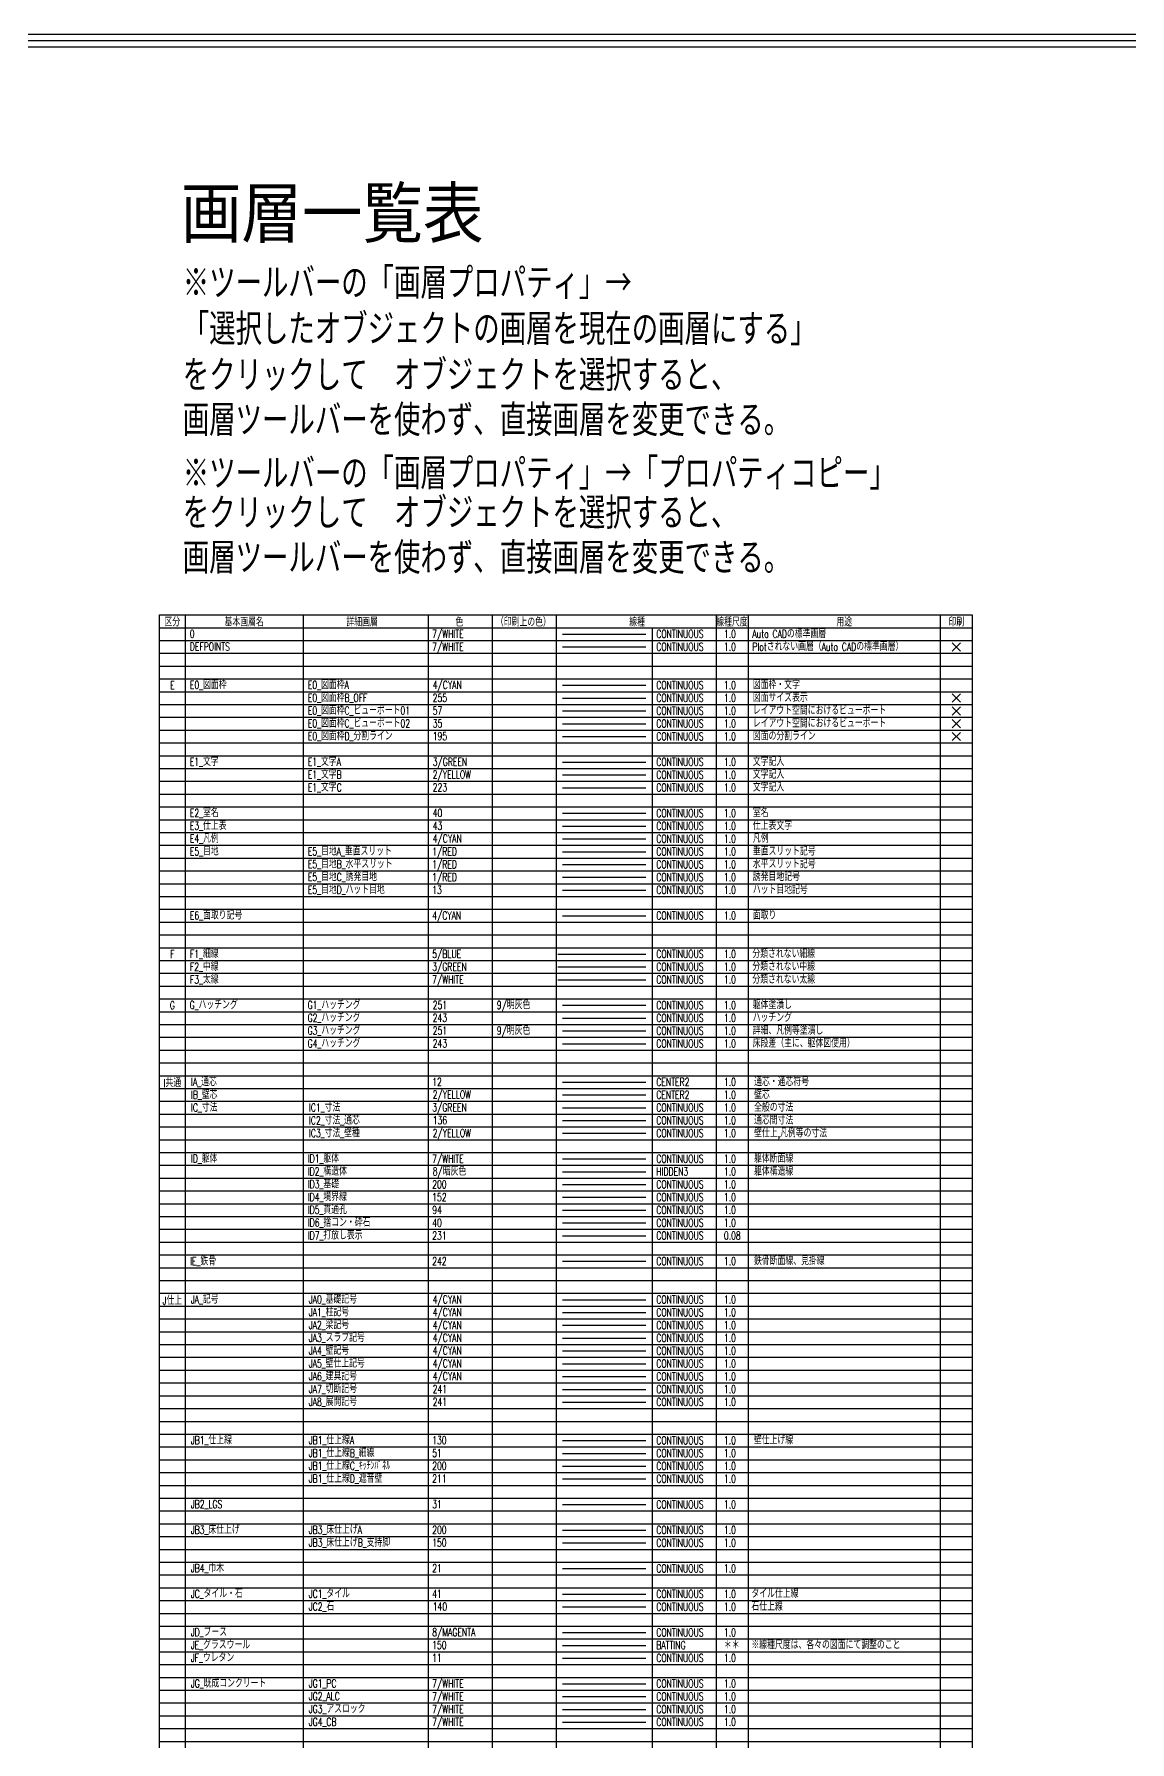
# Model space of a CAD drawing. Extents: x -229451 to 47804, y -161247 to 19812.
# Drawn here: x -212338 to -195226, y -100491 to -73809 of the extents above; entities that cross this region are included whole.
import ezdxf
from ezdxf.enums import TextEntityAlignment as Align
from ezdxf.lldxf.tags import DXFTag

# ---------------------------------------------------------------- set-up
doc = ezdxf.new("R2010")
doc.units = 0
doc.header["$LTSCALE"] = 450
doc.layers.get('0').update_dxf_attribs({"linetype": 'CONTINUOUS'})
doc.layers.get('DEFPOINTS').update_dxf_attribs({"linetype": 'CONTINUOUS'})
for name, color, linetype in [('E0_図面枠A', 4, 'CONTINUOUS'), ('E1_文字A', 3, 'CONTINUOUS'), ('E1_文字B', 2, 'CONTINUOUS'), ('E1_文字C', 223, 'CONTINUOUS'), ('E2_室名', 40, 'CONTINUOUS'), ('E3_仕上表', 43, 'CONTINUOUS'), ('E4_凡例', 4, 'CONTINUOUS'), ('E5_目地A_垂直スリット', 1, 'CONTINUOUS'), ('E5_目地B_水平スリット', 1, 'CONTINUOUS'), ('E5_目地C_誘発目地', 1, 'CONTINUOUS'), ('E5_目地D_ハット目地', 13, 'CONTINUOUS'), ('E6_面取り記号', 4, 'CONTINUOUS'), ('F1_細線', 5, 'CONTINUOUS'), ('F2_中線', 3, 'CONTINUOUS'), ('F3_太線', 7, 'CONTINUOUS'), ('G1_八ッチング', 251, 'CONTINUOUS'), ('G2_ハッチング', 243, 'CONTINUOUS'), ('G3_ハッチング', 251, 'CONTINUOUS'), ('G4_ハッチング', 243, 'CONTINUOUS'), ('IA_通芯', 12, 'CENTER2'), ('IB_壁芯', 2, 'CENTER2'), ('IC1_寸法', 3, 'CONTINUOUS'), ('IC2_寸法_通芯', 136, 'CONTINUOUS'), ('IC3_寸法_壁種', 2, 'CONTINUOUS'), ('ID1_躯体', 7, 'CONTINUOUS'), ('ID2_構造体', 8, 'HIDDEN3'), ('ID3_基礎', 200, 'CONTINUOUS'), ('ID4_境界線', 152, 'CONTINUOUS'), ('ID5_貫通孔', 94, 'CONTINUOUS'), ('ID6_捨コン・砕石', 40, 'CONTINUOUS'), ('ID7_打放し表示', 231, 'UTILDN'), ('IE_鉄骨', 242, 'CONTINUOUS'), ('JA0_基礎記号', 4, 'CONTINUOUS'), ('JA1_柱記号', 4, 'CONTINUOUS'), ('JA2_梁記号', 4, 'CONTINUOUS'), ('JA3_ｽﾗﾌﾞ記号', 4, 'CONTINUOUS'), ('JA4_壁記号', 4, 'CONTINUOUS'), ('JA5_壁仕上記号', 4, 'CONTINUOUS'), ('JA6_建具記号', 4, 'CONTINUOUS'), ('JA7_切断記号', 241, 'CONTINUOUS'), ('JA8_展開記号', 241, 'CONTINUOUS'), ('JB1_仕上線A', 130, 'CONTINUOUS'), ('JB1_仕上線B_細線', 51, 'CONTINUOUS'), ('JB1_仕上線C_キッチンパネル', 200, 'CONTINUOUS'), ('JB1_仕上線D_遮音壁', 211, 'CONTINUOUS'), ('JB2_LGS', 31, 'CONTINUOUS'), ('JB3_床仕上げA', 200, 'CONTINUOUS'), ('JB3_床仕上げB_支持脚', 150, 'CONTINUOUS'), ('JB4_巾木', 21, 'CONTINUOUS'), ('JC1_タイル', 41, 'CONTINUOUS'), ('JC2_石', 140, 'CONTINUOUS'), ('JD_ブース', 6, 'CONTINUOUS'), ('JE_ｸﾞﾗｽｳｰﾙ', 150, 'BATTING'), ('JF_ｳﾚﾀﾝ', 11, 'CONTINUOUS'), ('JG1_PC', 7, 'CONTINUOUS'), ('JG2_ALC', 7, 'CONTINUOUS'), ('JG3_アスロック', 7, 'CONTINUOUS'), ('JG4_CB', 7, 'CONTINUOUS'), ('ZZ_記載例', 30, 'CONTINUOUS')]:
    doc.layers.add(name, color=color, linetype=linetype)
for name, color, linetype, plot in [('E0_図面枠B_OFF', 255, 'CONTINUOUS', False), ('E0_図面枠C_ビューポート01', 57, 'CONTINUOUS', False), ('E0_図面枠C_ビューポート02', 35, 'CONTINUOUS', False), ('E0_図面枠Ｄ_分割ライン', 195, 'CONTINUOUS', False)]:
    doc.layers.add(name, color=color, linetype=linetype, plot=plot)
doc.styles.add('toda-A (0.7)', font='romans.shx', dxfattribs={"width": 0.7, "bigfont": 'extfont.shx'})
doc.styles.add('toda-G', font='msgothic.ttc')
tags = doc.linetypes.add('BATTING', pattern='A,0.0001,-0.1,[134,ltypeshp.shx,S=0.1,R=0,X=-0.1,Y=0],-0.2,[134,ltypeshp.shx,S=0.1,R=180,X=0.1,Y=0],-0.1', length=0.4001).pattern_tags.tags
tags[22:23] = [DXFTag(74, 4), DXFTag(75, 0), DXFTag(340, '0'), DXFTag(46, 0.0), DXFTag(50, 0.0), DXFTag(44, 0.0), DXFTag(45, 0.0)]
tags[4:5] = [DXFTag(74, 4), DXFTag(75, 0), DXFTag(340, '0'), DXFTag(46, 0.0), DXFTag(50, 0.0), DXFTag(44, 0.0), DXFTag(45, 0.0)]
tags = doc.linetypes.add('CENTER2', pattern=[2.3, 2, -0.1, 0.1, -0.1]).pattern_tags.tags
tags[10:11] = [DXFTag(74, 4), DXFTag(75, 0), DXFTag(340, '0'), DXFTag(46, 0.0), DXFTag(50, 0.0), DXFTag(44, 0.0), DXFTag(45, 0.0)]
tags[8:9] = [DXFTag(74, 4), DXFTag(75, 0), DXFTag(340, '0'), DXFTag(46, 0.0), DXFTag(50, 0.0), DXFTag(44, 0.0), DXFTag(45, 0.0)]
tags[6:7] = [DXFTag(74, 4), DXFTag(75, 0), DXFTag(340, '0'), DXFTag(46, 0.0), DXFTag(50, 0.0), DXFTag(44, 0.0), DXFTag(45, 0.0)]
tags[4:5] = [DXFTag(74, 4), DXFTag(75, 0), DXFTag(340, '0'), DXFTag(46, 0.0), DXFTag(50, 0.0), DXFTag(44, 0.0), DXFTag(45, 0.0)]
tags = doc.linetypes.add('HIDDEN3', pattern=[0.2, 0.1, -0.1]).pattern_tags.tags
tags[6:7] = [DXFTag(74, 4), DXFTag(75, 0), DXFTag(340, '0'), DXFTag(46, 0.0), DXFTag(50, 0.0), DXFTag(44, 0.0), DXFTag(45, 0.0)]
tags[4:5] = [DXFTag(74, 4), DXFTag(75, 0), DXFTag(340, '0'), DXFTag(46, 0.0), DXFTag(50, 0.0), DXFTag(44, 0.0), DXFTag(45, 0.0)]
tags = doc.linetypes.add('UTILDN', pattern='A,5e-13,[130,ltypeshp.shx,S=0.45,R=0,X=0,Y=-0.45],0,-3', length=3).pattern_tags.tags
tags[14:15] = [DXFTag(74, 4), DXFTag(75, 0), DXFTag(340, '0'), DXFTag(46, 0.0), DXFTag(50, 0.0), DXFTag(44, 0.0), DXFTag(45, 0.0)]
tags[12:13] = [DXFTag(74, 4), DXFTag(75, 0), DXFTag(340, '0'), DXFTag(46, 0.0), DXFTag(50, 0.0), DXFTag(44, 0.0), DXFTag(45, 0.0)]

# ---------------------------------------------------------------- blocks, each defined once
blk = doc.blocks.new('battu')
at = {"layer": 'E1_文字A'}
for p, q in [((-65, -65), (65, 65)), ((65, -65), (-65, 65))]:
    blk.add_line(p, q, dxfattribs=at)

msp = doc.modelspace()

# ---------------------------------------------------------------- linework, layer by layer
msp.add_line((-204085.4894, -83182.8438), (-202785.4894, -83182.8438))
at = {"layer": 'DEFPOINTS'}
msp.add_line((-204085.4894, -83382.8438), (-202785.4894, -83382.8438), dxfattribs=at)
at = {"layer": 'E0_図面枠A', "color": 7}
for p, q in [((-210379.9439, -82882.8438), (-197685.4894, -82882.8438)), ((-210379.9439, -112882.8438), (-210379.9439, -82882.8438)), ((-210379.9439, -82882.8438), (-197685.4894, -82882.8438)), ((-209979.9439, -82882.8438), (-209979.9439, -112882.8438)), ((-208137.3278, -82882.8438), (-208137.3278, -112882.8438)), ((-206185.4894, -82882.8438), (-206185.4894, -112882.8438)), ((-205185.4894, -82883.8438), (-205185.4894, -112882.8438)), ((-204185.4894, -82882.8438), (-204185.4894, -112882.8438)), ((-201685.4894, -82882.8438), (-201685.4894, -112882.8438)), ((-201185.4894, -82882.8438), (-201185.4894, -112882.8438)), ((-198185.4894, -82882.8438), (-198185.4894, -112882.8438)), ((-197685.4894, -82882.8438), (-197685.4894, -112882.8438)), ((-210379.9439, -83082.8438), (-197685.4894, -83082.8438)), ((-202685.4894, -83082.8438), (-202685.4894, -112882.8438)), ((-210379.9439, -83282.8438), (-197685.4894, -83282.8438)), ((-210379.9439, -83482.8438), (-197685.4894, -83482.8438)), ((-210379.9439, -83682.8438), (-197685.4894, -83682.8438)), ((-210379.9439, -83882.8438), (-197685.4894, -83882.8438)), ((-210379.9439, -84082.8438), (-197685.4894, -84082.8438)), ((-210379.9439, -84282.8438), (-197685.4894, -84282.8438)), ((-210379.9439, -84482.8438), (-197685.4894, -84482.8438)), ((-210379.9439, -84682.8438), (-197685.4894, -84682.8438)), ((-210379.9439, -84882.8438), (-197685.4894, -84882.8438)), ((-210379.9439, -85082.8438), (-197685.4894, -85082.8438)), ((-210379.9439, -85282.8438), (-197685.4894, -85282.8438)), ((-210379.9439, -85482.8438), (-197685.4894, -85482.8438)), ((-210379.9439, -85682.8438), (-197685.4894, -85682.8438)), ((-210379.9439, -85882.8438), (-197685.4894, -85882.8438)), ((-210379.9439, -86082.8438), (-197685.4894, -86082.8438)), ((-210379.9439, -86282.8438), (-197685.4894, -86282.8438)), ((-210379.9439, -86482.8438), (-197685.4894, -86482.8438)), ((-210379.9439, -86682.8438), (-197685.4894, -86682.8438)), ((-210379.9439, -86882.8438), (-197685.4894, -86882.8438)), ((-210379.9439, -87082.8438), (-197685.4894, -87082.8438)), ((-210379.9439, -87282.8438), (-197685.4894, -87282.8438)), ((-210379.9439, -87482.8438), (-197685.4894, -87482.8438)), ((-210379.9439, -87682.8438), (-197685.4894, -87682.8438)), ((-210379.9439, -87882.8438), (-197685.4894, -87882.8438)), ((-210379.9439, -88082.8438), (-197685.4894, -88082.8438)), ((-210379.9439, -88282.8438), (-197685.4894, -88282.8438)), ((-210379.9439, -88482.8438), (-197685.4894, -88482.8438)), ((-210379.9439, -88682.8438), (-197685.4894, -88682.8438)), ((-210379.9439, -88882.8438), (-197685.4894, -88882.8438)), ((-210379.9439, -89082.8438), (-197685.4894, -89082.8438)), ((-210379.9439, -89282.8438), (-197685.4894, -89282.8438)), ((-210379.9439, -89482.8438), (-197685.4894, -89482.8438)), ((-210379.9439, -89682.8438), (-197685.4894, -89682.8438)), ((-210379.9439, -89882.8438), (-197685.4894, -89882.8438)), ((-210379.9439, -90082.8438), (-197685.4894, -90082.8438)), ((-210379.9439, -90282.8438), (-197685.4894, -90282.8438)), ((-210379.9439, -90482.8438), (-197685.4894, -90482.8438)), ((-210379.9439, -90682.8438), (-197685.4894, -90682.8438)), ((-210379.9439, -90882.8438), (-197685.4894, -90882.8438)), ((-210379.9439, -91082.8438), (-197685.4894, -91082.8438)), ((-210379.9439, -91282.8438), (-197685.4894, -91282.8438)), ((-210379.9439, -91482.8438), (-197685.4894, -91482.8438)), ((-210379.9439, -91682.8438), (-197685.4894, -91682.8438)), ((-210379.9439, -91882.8438), (-197685.4894, -91882.8438)), ((-210379.9439, -92082.8438), (-197685.4894, -92082.8438)), ((-210379.9439, -92282.8438), (-197685.4894, -92282.8438)), ((-210379.9439, -92482.8438), (-197685.4894, -92482.8438)), ((-210379.9439, -92682.8438), (-197685.4894, -92682.8438)), ((-210379.9439, -92882.8438), (-197685.4894, -92882.8438)), ((-210379.9439, -93082.8438), (-197685.4894, -93082.8438)), ((-210379.9439, -93282.8438), (-197685.4894, -93282.8438)), ((-210379.9439, -93482.8438), (-197685.4894, -93482.8438)), ((-210379.9439, -93682.8438), (-197685.4894, -93682.8438)), ((-210379.9439, -93882.8438), (-197685.4894, -93882.8438)), ((-210379.9439, -94082.8438), (-197685.4894, -94082.8438)), ((-210379.9439, -94282.8438), (-197685.4894, -94282.8438)), ((-210379.9439, -94482.8438), (-197685.4894, -94482.8438)), ((-210379.9439, -94682.8438), (-197685.4894, -94682.8438)), ((-210379.9439, -94882.8438), (-197685.4894, -94882.8438)), ((-210379.9439, -95082.8438), (-197685.4894, -95082.8438)), ((-210379.9439, -95282.8438), (-197685.4894, -95282.8438)), ((-210379.9439, -95482.8438), (-197685.4894, -95482.8438)), ((-210379.9439, -95682.8438), (-197685.4894, -95682.8438)), ((-210379.9439, -95882.8438), (-197685.4894, -95882.8438)), ((-210379.9439, -96082.8438), (-197685.4894, -96082.8438)), ((-210379.9439, -96282.8438), (-197685.4894, -96282.8438)), ((-210379.9439, -96482.8438), (-197685.4894, -96482.8438)), ((-210379.9439, -96682.8438), (-197685.4894, -96682.8438)), ((-210379.9439, -96882.8438), (-197685.4894, -96882.8438)), ((-210379.9439, -97082.8438), (-197685.4894, -97082.8438)), ((-210379.9439, -97282.8438), (-197685.4894, -97282.8438)), ((-210379.9439, -97482.8438), (-197685.4894, -97482.8438)), ((-210379.9439, -97682.8438), (-197685.4894, -97682.8438)), ((-210379.9439, -97882.8438), (-197685.4894, -97882.8438)), ((-210379.9439, -98082.8438), (-197685.4894, -98082.8438)), ((-210379.9439, -98282.8438), (-197685.4894, -98282.8438)), ((-210379.9439, -98482.8438), (-197685.4894, -98482.8438)), ((-210379.9439, -98682.8438), (-197685.4894, -98682.8438)), ((-210379.9439, -98882.8438), (-197685.4894, -98882.8438)), ((-210379.9439, -99082.8438), (-197685.4894, -99082.8438)), ((-210379.9439, -99282.8438), (-197685.4894, -99282.8438)), ((-210379.9439, -99482.8438), (-197685.4894, -99482.8438)), ((-210379.9439, -99682.8438), (-197685.4894, -99682.8438)), ((-210379.9439, -99882.8438), (-197685.4894, -99882.8438)), ((-210379.9439, -100082.8438), (-197685.4894, -100082.8438)), ((-210379.9439, -100282.8438), (-197685.4894, -100282.8438)), ((-210379.9439, -100482.8438), (-197685.4894, -100482.8438))]:
    msp.add_line(p, q, dxfattribs=at)
at = {"layer": 'E0_図面枠A'}
msp.add_line((-204085.4894, -83982.8438), (-202785.4894, -83982.8438), dxfattribs=at)
at = {"layer": 'E0_図面枠B_OFF'}
msp.add_line((-204085.4894, -84182.8438), (-202785.4894, -84182.8438), dxfattribs=at)
at = {"layer": 'E0_図面枠C_ビューポート01'}
msp.add_line((-204085.4894, -84382.8438), (-202785.4894, -84382.8438), dxfattribs=at)
at = {"layer": 'E0_図面枠C_ビューポート02'}
msp.add_line((-204085.4894, -84582.8438), (-202785.4894, -84582.8438), dxfattribs=at)
at = {"layer": 'E0_図面枠Ｄ_分割ライン'}
msp.add_line((-204085.4894, -84782.8438), (-202785.4894, -84782.8438), dxfattribs=at)
at = {"layer": 'E1_文字A'}
msp.add_line((-204085.4894, -85182.8438), (-202785.4894, -85182.8438), dxfattribs=at)
at = {"layer": 'E1_文字B'}
msp.add_line((-204085.4894, -85382.8438), (-202785.4894, -85382.8438), dxfattribs=at)
at = {"layer": 'E1_文字C'}
msp.add_line((-204085.4894, -85582.8438), (-202785.4894, -85582.8438), dxfattribs=at)
at = {"layer": 'E2_室名'}
msp.add_line((-204085.4894, -85982.8438), (-202785.4894, -85982.8438), dxfattribs=at)
at = {"layer": 'E3_仕上表'}
msp.add_line((-204085.4894, -86182.8438), (-202785.4894, -86182.8438), dxfattribs=at)
at = {"layer": 'E4_凡例'}
msp.add_line((-204085.4894, -86382.8438), (-202785.4894, -86382.8438), dxfattribs=at)
at = {"layer": 'E5_目地A_垂直スリット'}
msp.add_line((-204085.4894, -86582.8438), (-202785.4894, -86582.8438), dxfattribs=at)
at = {"layer": 'E5_目地B_水平スリット'}
msp.add_line((-204085.4894, -86782.8438), (-202785.4894, -86782.8438), dxfattribs=at)
at = {"layer": 'E5_目地C_誘発目地'}
msp.add_line((-204085.4894, -86982.8438), (-202785.4894, -86982.8438), dxfattribs=at)
at = {"layer": 'E5_目地D_ハット目地'}
msp.add_line((-204085.4894, -87182.8438), (-202785.4894, -87182.8438), dxfattribs=at)
at = {"layer": 'E6_面取り記号'}
msp.add_line((-204085.4894, -87582.8438), (-202785.4894, -87582.8438), dxfattribs=at)
at = {"layer": 'F1_細線'}
msp.add_line((-204161.3725, -88182.8438), (-202785.4894, -88182.8438), dxfattribs=at)
at = {"layer": 'F2_中線'}
msp.add_line((-204161.3725, -88382.8438), (-202785.4894, -88382.8438), dxfattribs=at)
at = {"layer": 'F3_太線'}
msp.add_line((-204161.3725, -88582.8438), (-202785.4894, -88582.8438), dxfattribs=at)
at = {"layer": 'G1_八ッチング'}
msp.add_line((-204085.4894, -88982.8438), (-202785.4894, -88982.8438), dxfattribs=at)
at = {"layer": 'G2_ハッチング'}
msp.add_line((-204085.4894, -89182.8438), (-202785.4894, -89182.8438), dxfattribs=at)
at = {"layer": 'G3_ハッチング'}
msp.add_line((-204085.4894, -89382.8438), (-202785.4894, -89382.8438), dxfattribs=at)
at = {"layer": 'G4_ハッチング'}
msp.add_line((-204085.4894, -89582.8438), (-202785.4894, -89582.8438), dxfattribs=at)
at = {"layer": 'IA_通芯'}
msp.add_line((-204085.4894, -90182.8438), (-202785.4894, -90182.8438), dxfattribs=at)
at = {"layer": 'IB_壁芯'}
msp.add_line((-204085.4894, -90382.8438), (-202785.4894, -90382.8438), dxfattribs=at)
at = {"layer": 'IC1_寸法'}
msp.add_line((-204085.4894, -90582.8438), (-202785.4894, -90582.8438), dxfattribs=at)
at = {"layer": 'IC2_寸法_通芯'}
msp.add_line((-204085.4894, -90782.8438), (-202785.4894, -90782.8438), dxfattribs=at)
at = {"layer": 'IC3_寸法_壁種'}
msp.add_line((-204085.4894, -90982.8438), (-202785.4894, -90982.8438), dxfattribs=at)
at = {"layer": 'ID1_躯体'}
msp.add_line((-204085.4894, -91382.8438), (-202785.4894, -91382.8438), dxfattribs=at)
at = {"layer": 'ID2_構造体'}
msp.add_line((-204085.4894, -91582.8438), (-202785.4894, -91582.8438), dxfattribs=at)
at = {"layer": 'ID3_基礎'}
msp.add_line((-204085.4894, -91782.8438), (-202785.4894, -91782.8438), dxfattribs=at)
at = {"layer": 'ID4_境界線'}
msp.add_line((-204085.4894, -91982.8438), (-202785.4894, -91982.8438), dxfattribs=at)
at = {"layer": 'ID5_貫通孔'}
msp.add_line((-204085.4894, -92182.8438), (-202785.4894, -92182.8438), dxfattribs=at)
at = {"layer": 'ID6_捨コン・砕石'}
msp.add_line((-204085.4894, -92382.8438), (-202785.4894, -92382.8438), dxfattribs=at)
at = {"layer": 'ID7_打放し表示', "ltscale": 0.08}
msp.add_line((-204085.4894, -92582.8438), (-202785.4894, -92582.8438), dxfattribs=at)
at = {"layer": 'IE_鉄骨'}
msp.add_line((-204085.4894, -92982.8438), (-202785.4894, -92982.8438), dxfattribs=at)
at = {"layer": 'JA0_基礎記号'}
msp.add_line((-204085.4894, -93582.8438), (-202785.4894, -93582.8438), dxfattribs=at)
at = {"layer": 'JA1_柱記号'}
msp.add_line((-204085.4894, -93782.8438), (-202785.4894, -93782.8438), dxfattribs=at)
at = {"layer": 'JA2_梁記号'}
msp.add_line((-204085.4894, -93982.8438), (-202785.4894, -93982.8438), dxfattribs=at)
at = {"layer": 'JA3_ｽﾗﾌﾞ記号'}
msp.add_line((-204085.4894, -94182.8438), (-202785.4894, -94182.8438), dxfattribs=at)
at = {"layer": 'JA4_壁記号'}
msp.add_line((-204085.4894, -94382.8438), (-202785.4894, -94382.8438), dxfattribs=at)
at = {"layer": 'JA5_壁仕上記号'}
msp.add_line((-204085.4894, -94582.8438), (-202785.4894, -94582.8438), dxfattribs=at)
at = {"layer": 'JA6_建具記号'}
msp.add_line((-204085.4894, -94782.8438), (-202785.4894, -94782.8438), dxfattribs=at)
at = {"layer": 'JA7_切断記号'}
msp.add_line((-204085.4894, -94982.8438), (-202785.4894, -94982.8438), dxfattribs=at)
at = {"layer": 'JA8_展開記号'}
msp.add_line((-204085.4894, -95182.8438), (-202785.4894, -95182.8438), dxfattribs=at)
at = {"layer": 'JB1_仕上線A'}
msp.add_line((-204085.4894, -95782.8438), (-202785.4894, -95782.8438), dxfattribs=at)
at = {"layer": 'JB1_仕上線B_細線'}
msp.add_line((-204085.4894, -95982.8438), (-202785.4894, -95982.8438), dxfattribs=at)
at = {"layer": 'JB1_仕上線C_キッチンパネル'}
msp.add_line((-204085.4894, -96182.8438), (-202785.4894, -96182.8438), dxfattribs=at)
at = {"layer": 'JB1_仕上線D_遮音壁'}
msp.add_line((-204085.4894, -96382.8438), (-202785.4894, -96382.8438), dxfattribs=at)
at = {"layer": 'JB2_LGS'}
msp.add_line((-204085.4894, -96782.8438), (-202785.4894, -96782.8438), dxfattribs=at)
at = {"layer": 'JB3_床仕上げA'}
msp.add_line((-204085.4894, -97182.8438), (-202785.4894, -97182.8438), dxfattribs=at)
at = {"layer": 'JB3_床仕上げB_支持脚'}
msp.add_line((-204085.4894, -97382.8438), (-202785.4894, -97382.8438), dxfattribs=at)
at = {"layer": 'JB4_巾木'}
msp.add_line((-204085.4894, -97782.8438), (-202785.4894, -97782.8438), dxfattribs=at)
at = {"layer": 'JC1_タイル'}
msp.add_line((-204085.4894, -98182.8438), (-202785.4894, -98182.8438), dxfattribs=at)
at = {"layer": 'JC2_石'}
msp.add_line((-204085.4894, -98382.8438), (-202785.4894, -98382.8438), dxfattribs=at)
at = {"layer": 'JD_ブース'}
msp.add_line((-204085.4894, -98782.8438), (-202785.4894, -98782.8438), dxfattribs=at)
at = {"layer": 'JE_ｸﾞﾗｽｳｰﾙ', "ltscale": 0.08}
msp.add_line((-204085.4894, -98982.8438), (-202785.4894, -98982.8438), dxfattribs=at)
at = {"layer": 'JF_ｳﾚﾀﾝ'}
msp.add_line((-204085.4894, -99182.8438), (-202785.4894, -99182.8438), dxfattribs=at)
at = {"layer": 'JG1_PC'}
msp.add_line((-204085.4894, -99582.8438), (-202785.4894, -99582.8438), dxfattribs=at)
at = {"layer": 'JG2_ALC'}
msp.add_line((-204085.4894, -99782.8438), (-202785.4894, -99782.8438), dxfattribs=at)
at = {"layer": 'JG3_アスロック'}
msp.add_line((-204085.4894, -99982.8438), (-202785.4894, -99982.8438), dxfattribs=at)
at = {"layer": 'JG4_CB'}
msp.add_line((-204085.4894, -100182.8438), (-202785.4894, -100182.8438), dxfattribs=at)
at = {"layer": 'ZZ_記載例'}
for points in [[(-229450.6548, -73809.1702), (-149779.0945, -73809.1702), (-149779.0945, -118559.3388), (-229450.6548, -118559.3388)], [(-229350.6548, -73909.1702), (-149879.0945, -73909.1702), (-149879.0945, -118459.3388), (-229350.6548, -118459.3388)], [(-229250.6548, -74009.1702), (-149979.0945, -74009.1702), (-149979.0945, -118359.3388), (-229250.6548, -118359.3388)]]:
    msp.add_lwpolyline(points, close=True, dxfattribs=at)

# ---------------------------------------------------------------- block references
at = {"layer": 'E1_文字A'}
for p in [(-197935.4894, -83382.8438), (-197935.4894, -84182.8438), (-197935.4894, -84382.8438), (-197935.4894, -84582.8438), (-197935.4894, -84782.8438)]:
    msp.add_blockref('battu', p, dxfattribs=at)

# ---------------------------------------------------------------- texts
at = {"style": 'toda-A (0.7)', "width": 0.7}
for s, p in [('0', (-209907.5271, -83240.3451)), ('7/WHITE', (-206121.2465, -83242.8631)), ('CONTINUOUS', (-202621.2465, -83242.8631)), ('1.0', (-201565.516, -83242.8631)), ('Auto CADの標準画層', (-201121.2465, -83242.8631))]:
    msp.add_text(s, height=125, dxfattribs=at).set_placement(p)
at = {"layer": 'DEFPOINTS', "style": 'toda-A (0.7)', "width": 0.7}
for s, p in [('DEFPOINTS', (-209907.5271, -83440.3451)), ('7/WHITE', (-206121.2465, -83442.8631)), ('CONTINUOUS', (-202621.2465, -83442.8631)), ('1.0', (-201565.516, -83442.8631)), ('Plotされない画層（Auto CADの標準画層）', (-201121.2465, -83442.8631))]:
    msp.add_text(s, height=125, dxfattribs=at).set_placement(p)
at = {"layer": 'E0_図面枠A', "style": 'toda-A (0.7)', "width": 0.7}
for s, p in [('E0_図面枠', (-209906.9401, -84040.183)), ('E0_図面枠A', (-208064.3241, -84040.183)), ('4/CYAN', (-206113.4754, -84040.4086)), ('CONTINUOUS', (-202621.2465, -84042.8631)), ('1.0', (-201565.516, -84042.8631)), ('図面枠・文字', (-201113.4754, -84040.4086))]:
    msp.add_text(s, height=125, dxfattribs=at).set_placement(p)
at = {"layer": 'E0_図面枠B_OFF', "style": 'toda-A (0.7)', "width": 0.7}
for s, p in [('E0_図面枠B_OFF', (-208064.3241, -84240.183)), ('255', (-206113.4754, -84240.4086)), ('CONTINUOUS', (-202621.2465, -84242.8631)), ('1.0', (-201565.516, -84242.8631)), ('図面サイズ表示', (-201113.4754, -84240.4086))]:
    msp.add_text(s, height=125, dxfattribs=at).set_placement(p)
at = {"layer": 'E0_図面枠C_ビューポート01', "style": 'toda-A (0.7)', "width": 0.7}
for s, p in [('E0_図面枠C_ビューポート01', (-208064.3241, -84440.183)), ('レイアウト空間におけるビューポート', (-201113.4754, -84440.4086)), ('57', (-206113.4754, -84440.4086)), ('CONTINUOUS', (-202621.2465, -84442.8631)), ('1.0', (-201565.516, -84442.8631))]:
    msp.add_text(s, height=125, dxfattribs=at).set_placement(p)
at = {"layer": 'E0_図面枠C_ビューポート02', "style": 'toda-A (0.7)', "width": 0.7}
for s, p in [('E0_図面枠C_ビューポート02', (-208064.3241, -84640.183)), ('35', (-206113.4754, -84640.4086)), ('CONTINUOUS', (-202621.2465, -84642.8631)), ('1.0', (-201565.516, -84642.8631)), ('レイアウト空間におけるビューポート', (-201113.4754, -84640.4086))]:
    msp.add_text(s, height=125, dxfattribs=at).set_placement(p)
at = {"layer": 'E0_図面枠Ｄ_分割ライン', "style": 'toda-A (0.7)', "width": 0.7}
for s, p in [('E0_図面枠D_分割ライン', (-208064.3241, -84840.183)), ('195', (-206113.4754, -84840.4086)), ('CONTINUOUS', (-202621.2465, -84842.8631)), ('1.0', (-201565.516, -84842.8631)), ('図面の分割ライン', (-201113.4754, -84840.4086))]:
    msp.add_text(s, height=125, dxfattribs=at).set_placement(p)
at = {"layer": 'E1_文字A', "style": 'toda-A (0.7)', "width": 0.7}
for s, p in [('区分', (-210179.9439, -82982.8438)), ('基本画層名', (-209058.6358, -82982.8438)), ('詳細画層', (-207216.3427, -82982.8438)), ('色', (-205697.5082, -82982.8438)), ('（印刷上の色）', (-204697.5082, -82982.8438)), ('線種', (-202921.2632, -82982.8438)), ('線種尺度', (-201439.7831, -82982.8438)), ('用途', (-199685.4894, -82982.8438)), ('印刷', (-197935.4894, -82982.8438)), ('E', (-210179.9439, -83982.8438)), ('F', (-210179.9439, -88182.8438)), ('G', (-210179.9439, -88982.8438)), ('I共通', (-210179.9439, -90182.8438)), ('J仕上', (-210179.9439, -93582.8438))]:
    msp.add_text(s, height=125, dxfattribs=at).set_placement(p, align=Align.MIDDLE)
for s, p in [('E1_文字', (-209907.5271, -85240.3451)), ('E1_文字A', (-208064.9111, -85240.3451)), ('3/GREEN', (-206113.4754, -85240.4086)), ('文字記入', (-201113.4754, -85240.4086)), ('CONTINUOUS', (-202621.2465, -85242.8631)), ('1.0', (-201565.516, -85242.8631))]:
    msp.add_text(s, height=125, dxfattribs=at).set_placement(p)
at = {"layer": 'E1_文字B', "style": 'toda-A (0.7)', "width": 0.7}
for s, p in [('E1_文字B', (-208064.9111, -85440.3451)), ('2/YELLOW', (-206113.4754, -85440.4086)), ('CONTINUOUS', (-202621.2465, -85442.8631)), ('1.0', (-201565.516, -85442.8631)), ('文字記入', (-201113.4754, -85440.4086))]:
    msp.add_text(s, height=125, dxfattribs=at).set_placement(p)
at = {"layer": 'E1_文字C', "style": 'toda-A (0.7)', "width": 0.7}
for s, p in [('E1_文字C', (-208064.9111, -85640.3451)), ('223', (-206113.4754, -85640.4086)), ('CONTINUOUS', (-202621.2465, -85642.8631)), ('1.0', (-201565.516, -85642.8631)), ('文字記入', (-201113.4754, -85640.4086))]:
    msp.add_text(s, height=125, dxfattribs=at).set_placement(p)
at = {"layer": 'E2_室名', "style": 'toda-A (0.7)', "width": 0.7}
for s, p in [('E2_室名', (-209906.9401, -86040.183)), ('室名', (-201113.4754, -86040.4086)), ('40', (-206113.4754, -86040.4086)), ('CONTINUOUS', (-202621.2465, -86042.8631)), ('1.0', (-201565.516, -86042.8631))]:
    msp.add_text(s, height=125, dxfattribs=at).set_placement(p)
at = {"layer": 'E3_仕上表', "style": 'toda-A (0.7)', "width": 0.7}
for s, p in [('E3_仕上表', (-209906.9401, -86240.183)), ('43', (-206113.4754, -86240.4086)), ('CONTINUOUS', (-202621.2465, -86242.8631)), ('1.0', (-201565.516, -86242.8631)), ('仕上表文字', (-201113.4754, -86240.4086))]:
    msp.add_text(s, height=125, dxfattribs=at).set_placement(p)
at = {"layer": 'E4_凡例', "style": 'toda-A (0.7)', "width": 0.7}
for s, p in [('E4_凡例', (-209906.9401, -86440.183)), ('4/CYAN', (-206113.4754, -86440.4086)), ('CONTINUOUS', (-202621.2465, -86442.8631)), ('1.0', (-201565.516, -86442.8631)), ('凡例', (-201113.4754, -86440.4086))]:
    msp.add_text(s, height=125, dxfattribs=at).set_placement(p)
at = {"layer": 'E5_目地A_垂直スリット', "style": 'toda-A (0.7)', "width": 0.7}
for s, p in [('E5_目地', (-209906.9401, -86640.183)), ('E5_目地A_垂直スリット', (-208064.3241, -86640.183)), ('1/RED', (-206121.2465, -86642.8631)), ('CONTINUOUS', (-202621.2465, -86642.8631)), ('1.0', (-201565.516, -86642.8631)), ('垂直スリット記号', (-201113.4754, -86640.4086))]:
    msp.add_text(s, height=125, dxfattribs=at).set_placement(p)
at = {"layer": 'E5_目地B_水平スリット', "style": 'toda-A (0.7)', "width": 0.7}
for s, p in [('E5_目地B_水平スリット', (-208064.3241, -86840.183)), ('1/RED', (-206121.2465, -86842.8631)), ('水平スリット記号', (-201113.4754, -86840.4086)), ('CONTINUOUS', (-202621.2465, -86842.8631)), ('1.0', (-201565.516, -86842.8631))]:
    msp.add_text(s, height=125, dxfattribs=at).set_placement(p)
at = {"layer": 'E5_目地C_誘発目地', "style": 'toda-A (0.7)', "width": 0.7}
for s, p in [('E5_目地C_誘発目地', (-208064.3241, -87040.183)), ('1/RED', (-206121.2465, -87042.8631)), ('CONTINUOUS', (-202621.2465, -87042.8631)), ('1.0', (-201565.516, -87042.8631)), ('誘発目地記号', (-201113.4754, -87040.4086))]:
    msp.add_text(s, height=125, dxfattribs=at).set_placement(p)
at = {"layer": 'E5_目地D_ハット目地', "style": 'toda-A (0.7)', "width": 0.7}
for s, p in [('E5_目地D_ハット目地', (-208064.3241, -87240.183)), ('13', (-206121.2465, -87242.8631)), ('CONTINUOUS', (-202621.2465, -87242.8631)), ('1.0', (-201565.516, -87242.8631)), ('ハット目地記号', (-201113.4754, -87240.4086))]:
    msp.add_text(s, height=125, dxfattribs=at).set_placement(p)
at = {"layer": 'E6_面取り記号', "style": 'toda-A (0.7)', "width": 0.7}
for s, p in [('E6_面取り記号', (-209906.9401, -87640.183)), ('4/CYAN', (-206121.2465, -87642.8631)), ('面取り', (-201113.4754, -87640.4086)), ('CONTINUOUS', (-202621.2465, -87642.8631)), ('1.0', (-201565.516, -87642.8631))]:
    msp.add_text(s, height=125, dxfattribs=at).set_placement(p)
at = {"layer": 'F1_細線', "style": 'toda-A (0.7)', "width": 0.7}
for s, p in [('F1_細線', (-209905.0656, -88242.8631)), ('5/BLUE', (-206121.2465, -88242.8631)), ('CONTINUOUS', (-202621.2465, -88242.8631)), ('1.0', (-201565.516, -88242.8631)), ('分類されない細線', (-201121.2465, -88242.8631))]:
    msp.add_text(s, height=125, dxfattribs=at).set_placement(p)
at = {"layer": 'F2_中線', "style": 'toda-A (0.7)', "width": 0.7}
for s, p in [('F2_中線', (-209905.0656, -88442.8631)), ('3/GREEN', (-206121.2465, -88442.8631)), ('分類されない中線', (-201121.2465, -88442.8631)), ('CONTINUOUS', (-202621.2465, -88442.8631)), ('1.0', (-201565.516, -88442.8631))]:
    msp.add_text(s, height=125, dxfattribs=at).set_placement(p)
at = {"layer": 'F3_太線', "style": 'toda-A (0.7)', "width": 0.7}
for s, p in [('F3_太線', (-209905.0656, -88642.8631)), ('7/WHITE', (-206121.2465, -88642.8631)), ('CONTINUOUS', (-202621.2465, -88642.8631)), ('1.0', (-201565.516, -88642.8631)), ('分類されない太線', (-201121.2465, -88642.8631)), ('7/WHITE', (-206121.2465, -99642.8631)), ('7/WHITE', (-206121.2465, -99842.8631)), ('7/WHITE', (-206121.2465, -100042.8631)), ('7/WHITE', (-206121.2465, -100242.8631))]:
    msp.add_text(s, height=125, dxfattribs=at).set_placement(p)
at = {"layer": 'G1_八ッチング', "style": 'toda-A (0.7)', "width": 0.7}
for s, p in [('G_ハッチング', (-209909.8963, -89040.3451)), ('G1_ハッチング', (-208067.2803, -89040.3451)), ('251', (-206113.4754, -89040.4086)), ('9/明灰色', (-205113.4754, -89040.4086)), ('CONTINUOUS', (-202621.2465, -89042.8631)), ('1.0', (-201565.516, -89042.8631)), ('躯体塗潰し', (-201115.4419, -89040.3451)), ('9/明灰色', (-205113.4754, -89440.4086))]:
    msp.add_text(s, height=125, dxfattribs=at).set_placement(p)
at = {"layer": 'G2_ハッチング', "style": 'toda-A (0.7)', "width": 0.7}
for s, p in [('G2_ハッチング', (-208067.2803, -89240.3451)), ('243', (-206113.4754, -89240.4086)), ('ハッチング', (-201115.4419, -89240.3451)), ('CONTINUOUS', (-202621.2465, -89242.8631)), ('1.0', (-201565.516, -89242.8631))]:
    msp.add_text(s, height=125, dxfattribs=at).set_placement(p)
at = {"layer": 'G3_ハッチング', "style": 'toda-A (0.7)', "width": 0.7}
for s, p in [('G3_ハッチング', (-208067.2803, -89440.3451)), ('251', (-206113.4754, -89440.4086)), ('CONTINUOUS', (-202621.2465, -89442.8631)), ('1.0', (-201565.516, -89442.8631)), ('詳細、凡例等塗潰し', (-201115.4419, -89440.3451))]:
    msp.add_text(s, height=125, dxfattribs=at).set_placement(p)
at = {"layer": 'G4_ハッチング', "style": 'toda-A (0.7)', "width": 0.7}
for s, p in [('G4_ハッチング', (-208067.2803, -89640.3451)), ('243', (-206113.4754, -89640.4086)), ('CONTINUOUS', (-202621.2465, -89642.8631)), ('1.0', (-201565.516, -89642.8631)), ('床段差（主に、躯体図使用）', (-201115.4419, -89640.3451))]:
    msp.add_text(s, height=125, dxfattribs=at).set_placement(p)
at = {"layer": 'IA_通芯', "style": 'toda-A (0.7)', "width": 0.7}
for s, p in [('IA_通芯', (-209888.4625, -90242.8631)), ('12', (-206121.2465, -90242.8631)), ('CENTER2', (-202621.2465, -90242.8631)), ('1.0', (-201565.516, -90242.8631)), ('通芯・通芯符号', (-201094.008, -90242.8631)), ('壁芯', (-201094.008, -90442.8631))]:
    msp.add_text(s, height=125, dxfattribs=at).set_placement(p)
at = {"layer": 'IB_壁芯', "style": 'toda-A (0.7)', "width": 0.7}
for s, p in [('IB_壁芯', (-209888.4625, -90442.8631)), ('2/YELLOW', (-206113.4754, -90440.4086)), ('CENTER2', (-202621.2465, -90442.8631)), ('1.0', (-201565.516, -90442.8631))]:
    msp.add_text(s, height=125, dxfattribs=at).set_placement(p)
at = {"layer": 'IC1_寸法', "style": 'toda-A (0.7)', "width": 0.7}
for s, p in [('IC_寸法', (-209888.4625, -90642.8631)), ('IC1_寸法', (-208045.8464, -90642.8631)), ('3/GREEN', (-206121.2465, -90640.3451)), ('CONTINUOUS', (-202621.2465, -90642.8631)), ('1.0', (-201565.516, -90642.8631)), ('全般の寸法', (-201094.008, -90642.8631))]:
    msp.add_text(s, height=125, dxfattribs=at).set_placement(p)
at = {"layer": 'IC2_寸法_通芯', "style": 'toda-A (0.7)', "width": 0.7}
for s, p in [('IC2_寸法_通芯', (-208045.8464, -90842.8631)), ('136', (-206113.4754, -90840.4086)), ('通芯間寸法', (-201094.008, -90842.8631)), ('CONTINUOUS', (-202621.2465, -90842.8631)), ('1.0', (-201565.516, -90842.8631))]:
    msp.add_text(s, height=125, dxfattribs=at).set_placement(p)
at = {"layer": 'IC3_寸法_壁種', "style": 'toda-A (0.7)', "width": 0.7}
for s, p in [('IC3_寸法_壁種', (-208045.8464, -91042.8631)), ('2/YELLOW', (-206113.4754, -91040.4086)), ('CONTINUOUS', (-202621.2465, -91042.8631)), ('1.0', (-201565.516, -91042.8631)), ('壁仕上,凡例等の寸法', (-201094.008, -91042.8631))]:
    msp.add_text(s, height=125, dxfattribs=at).set_placement(p)
at = {"layer": 'ID1_躯体', "style": 'toda-A (0.7)', "width": 0.7}
for s, p in [('ID_躯体', (-209889.7823, -91440.3451)), ('ID1_躯体', (-208064.9111, -91440.3451)), ('7/WHITE', (-206121.2465, -91442.8631)), ('CONTINUOUS', (-202621.2465, -91442.8631)), ('1.0', (-201565.516, -91442.8631)), ('躯体断面線', (-201095.3278, -91440.3451)), ('躯体構造線', (-201095.3278, -91640.3451))]:
    msp.add_text(s, height=125, dxfattribs=at).set_placement(p)
at = {"layer": 'ID2_構造体', "style": 'toda-A (0.7)', "width": 0.7}
for s, p in [('ID2_構造体', (-208064.9111, -91640.3451)), ('8/暗灰色', (-206113.4754, -91640.4086)), ('HIDDEN3', (-202621.2465, -91642.8631)), ('1.0', (-201565.516, -91642.8631))]:
    msp.add_text(s, height=125, dxfattribs=at).set_placement(p)
at = {"layer": 'ID3_基礎', "style": 'toda-A (0.7)', "width": 0.7}
for s, p in [('ID3_基礎', (-208064.9111, -91840.3451)), ('200', (-206121.2465, -91842.8631)), ('CONTINUOUS', (-202621.2465, -91842.8631)), ('1.0', (-201565.516, -91842.8631))]:
    msp.add_text(s, height=125, dxfattribs=at).set_placement(p)
at = {"layer": 'ID4_境界線', "style": 'toda-A (0.7)', "width": 0.7}
for s, p in [('ID4_境界線', (-208064.9111, -92040.3451)), ('152', (-206121.2465, -92042.8631)), ('CONTINUOUS', (-202621.2465, -92042.8631)), ('1.0', (-201565.516, -92042.8631))]:
    msp.add_text(s, height=125, dxfattribs=at).set_placement(p)
at = {"layer": 'ID5_貫通孔', "style": 'toda-A (0.7)', "width": 0.7}
for s, p in [('ID5_貫通孔', (-208064.9111, -92240.3451)), ('94', (-206121.2465, -92242.8631)), ('CONTINUOUS', (-202621.2465, -92242.8631)), ('1.0', (-201565.516, -92242.8631))]:
    msp.add_text(s, height=125, dxfattribs=at).set_placement(p)
at = {"layer": 'ID6_捨コン・砕石', "style": 'toda-A (0.7)', "width": 0.7}
for s, p in [('ID6_捨コン・砕石', (-208064.9111, -92440.3451)), ('40', (-206121.2465, -92442.8631)), ('CONTINUOUS', (-202621.2465, -92442.8631)), ('1.0', (-201565.516, -92442.8631))]:
    msp.add_text(s, height=125, dxfattribs=at).set_placement(p)
at = {"layer": 'ID7_打放し表示', "style": 'toda-A (0.7)', "width": 0.7}
for s, p in [('ID7_打放し表示', (-208064.9111, -92640.3451)), ('231', (-206121.2465, -92642.8631)), ('CONTINUOUS', (-202621.2465, -92642.8631)), ('0.08', (-201565.516, -92642.8631))]:
    msp.add_text(s, height=125, dxfattribs=at).set_placement(p)
at = {"layer": 'IE_鉄骨', "style": 'toda-A (0.7)', "width": 0.7}
for s, p in [('IE_鉄骨', (-209902.5029, -93043.3998)), ('242', (-206121.2465, -93042.8631)), ('CONTINUOUS', (-202621.2465, -93042.8631)), ('1.0', (-201565.516, -93042.8631)), ('鉄骨断面線、見掛線', (-201095.3278, -93040.3451))]:
    msp.add_text(s, height=125, dxfattribs=at).set_placement(p)
at = {"layer": 'JA0_基礎記号', "style": 'toda-A (0.7)', "width": 0.7}
for s, p in [('JA0_基礎記号', (-208048.3035, -93640.3451)), ('4/CYAN', (-206113.4754, -93640.4086)), ('CONTINUOUS', (-202621.2465, -93642.8631)), ('1.0', (-201565.516, -93642.8631))]:
    msp.add_text(s, height=125, dxfattribs=at).set_placement(p)
at = {"layer": 'JA1_柱記号', "style": 'toda-A (0.7)', "width": 0.7}
for s, p in [('JA1_柱記号', (-208048.3035, -93840.3451)), ('4/CYAN', (-206113.4754, -93840.4086)), ('CONTINUOUS', (-202621.2465, -93842.8631)), ('1.0', (-201565.516, -93842.8631))]:
    msp.add_text(s, height=125, dxfattribs=at).set_placement(p)
at = {"layer": 'JA2_梁記号', "style": 'toda-A (0.7)', "width": 0.7}
for s, p in [('JA2_梁記号', (-208048.3035, -94040.3451)), ('4/CYAN', (-206113.4754, -94040.4086)), ('CONTINUOUS', (-202621.2465, -94042.8631)), ('1.0', (-201565.516, -94042.8631))]:
    msp.add_text(s, height=125, dxfattribs=at).set_placement(p)
at = {"layer": 'JA3_ｽﾗﾌﾞ記号', "style": 'toda-A (0.7)', "width": 0.7}
for s, p in [('JA3_スラブ記号', (-208048.3035, -94240.3451)), ('4/CYAN', (-206113.4754, -94240.4086)), ('CONTINUOUS', (-202621.2465, -94242.8631)), ('1.0', (-201565.516, -94242.8631))]:
    msp.add_text(s, height=125, dxfattribs=at).set_placement(p)
at = {"layer": 'JA4_壁記号', "style": 'toda-A (0.7)', "width": 0.7}
for s, p in [('JA4_壁記号', (-208048.3035, -94440.3451)), ('4/CYAN', (-206113.4754, -94440.4086)), ('CONTINUOUS', (-202621.2465, -94442.8631)), ('1.0', (-201565.516, -94442.8631))]:
    msp.add_text(s, height=125, dxfattribs=at).set_placement(p)
at = {"layer": 'JA5_壁仕上記号', "style": 'toda-A (0.7)', "width": 0.7}
for s, p in [('JA5_壁仕上記号', (-208048.3035, -94640.3451)), ('4/CYAN', (-206113.4754, -94640.4086)), ('CONTINUOUS', (-202621.2465, -94642.8631)), ('1.0', (-201565.516, -94642.8631))]:
    msp.add_text(s, height=125, dxfattribs=at).set_placement(p)
at = {"layer": 'JA6_建具記号', "style": 'toda-A (0.7)', "width": 0.7}
for s, p in [('JA_記号', (-209890.9195, -93640.3451)), ('JA6_建具記号', (-208048.3035, -94840.3451)), ('4/CYAN', (-206113.4754, -94840.4086)), ('CONTINUOUS', (-202621.2465, -94842.8631)), ('1.0', (-201565.516, -94842.8631))]:
    msp.add_text(s, height=125, dxfattribs=at).set_placement(p)
at = {"layer": 'JA7_切断記号', "style": 'toda-A (0.7)', "width": 0.7}
for s, p in [('JA7_切断記号', (-208048.3035, -95040.3451)), ('241', (-206113.4754, -95040.4086)), ('CONTINUOUS', (-202621.2465, -95042.8631)), ('1.0', (-201565.516, -95042.8631))]:
    msp.add_text(s, height=125, dxfattribs=at).set_placement(p)
at = {"layer": 'JA8_展開記号', "style": 'toda-A (0.7)', "width": 0.7}
for s, p in [('JA8_展開記号', (-208048.3035, -95240.3451)), ('241', (-206113.4754, -95240.4086)), ('CONTINUOUS', (-202621.2465, -95242.8631)), ('1.0', (-201565.516, -95242.8631))]:
    msp.add_text(s, height=125, dxfattribs=at).set_placement(p)
at = {"layer": 'JB1_仕上線A', "style": 'toda-A (0.7)', "width": 0.7}
for s, p in [('JB1_仕上線', (-209890.9195, -95840.3451)), ('JB1_仕上線A', (-208048.3035, -95840.3451)), ('130', (-206121.2465, -95840.3451)), ('CONTINUOUS', (-202621.2465, -95842.8631)), ('1.0', (-201565.516, -95842.8631)), ('壁仕上げ線', (-201096.4651, -95840.3451))]:
    msp.add_text(s, height=125, dxfattribs=at).set_placement(p)
at = {"layer": 'JB1_仕上線B_細線', "style": 'toda-A (0.7)', "width": 0.7}
for s, p in [('JB1_仕上線B_細線', (-208048.3035, -96040.3451)), ('51', (-206121.2465, -96040.3451)), ('CONTINUOUS', (-202621.2465, -96042.8631)), ('1.0', (-201565.516, -96042.8631))]:
    msp.add_text(s, height=125, dxfattribs=at).set_placement(p)
at = {"layer": 'JB1_仕上線C_キッチンパネル', "style": 'toda-A (0.7)', "width": 0.7}
for s, p in [('JB1_仕上線C_ｷｯﾁﾝﾊﾟﾈﾙ', (-208048.3035, -96240.3451)), ('200', (-206121.2465, -96240.3451)), ('CONTINUOUS', (-202621.2465, -96242.8631)), ('1.0', (-201565.516, -96242.8631))]:
    msp.add_text(s, height=125, dxfattribs=at).set_placement(p)
at = {"layer": 'JB1_仕上線D_遮音壁', "style": 'toda-A (0.7)', "width": 0.7}
for s, p in [('JB1_仕上線D_遮音壁', (-208048.3035, -96440.3451)), ('211', (-206121.2465, -96440.3451)), ('CONTINUOUS', (-202621.2465, -96442.8631)), ('1.0', (-201565.516, -96442.8631))]:
    msp.add_text(s, height=125, dxfattribs=at).set_placement(p)
at = {"layer": 'JB2_LGS', "style": 'toda-A (0.7)', "width": 0.7}
for s, p in [('JB2_LGS', (-209890.9195, -96840.3451)), ('31', (-206121.2465, -96840.3451)), ('CONTINUOUS', (-202621.2465, -96842.8631)), ('1.0', (-201565.516, -96842.8631))]:
    msp.add_text(s, height=125, dxfattribs=at).set_placement(p)
at = {"layer": 'JB3_床仕上げA', "style": 'toda-A (0.7)', "width": 0.7}
for s, p in [('JB3_床仕上げ', (-209890.9195, -97240.3451)), ('JB3_床仕上げA', (-208048.3035, -97240.3451)), ('200', (-206121.2465, -97240.3451)), ('CONTINUOUS', (-202621.2465, -97242.8631)), ('1.0', (-201565.516, -97242.8631))]:
    msp.add_text(s, height=125, dxfattribs=at).set_placement(p)
at = {"layer": 'JB3_床仕上げB_支持脚', "style": 'toda-A (0.7)', "width": 0.7}
for s, p in [('JB3_床仕上げB_支持脚', (-208048.3035, -97440.3451)), ('150', (-206121.2465, -97440.3451)), ('CONTINUOUS', (-202621.2465, -97442.8631)), ('1.0', (-201565.516, -97442.8631))]:
    msp.add_text(s, height=125, dxfattribs=at).set_placement(p)
at = {"layer": 'JB4_巾木', "style": 'toda-A (0.7)', "width": 0.7}
for s, p in [('JB4_巾木', (-209890.9195, -97840.3451)), ('21', (-206121.2465, -97840.3451)), ('CONTINUOUS', (-202621.2465, -97842.8631)), ('1.0', (-201565.516, -97842.8631))]:
    msp.add_text(s, height=125, dxfattribs=at).set_placement(p)
at = {"layer": 'JC1_タイル', "style": 'toda-A (0.7)', "width": 0.7}
for s, p in [('JC_タイル・石', (-209890.9195, -98240.3451)), ('JC1_タイル', (-208048.3035, -98240.3451)), ('41', (-206121.2465, -98240.3451)), ('CONTINUOUS', (-202621.2465, -98242.8631)), ('1.0', (-201565.516, -98242.8631)), ('タイル仕上線', (-201135.7158, -98240.3451))]:
    msp.add_text(s, height=125, dxfattribs=at).set_placement(p)
at = {"layer": 'JC2_石', "style": 'toda-A (0.7)', "width": 0.7}
for s, p in [('JC2_石', (-208048.3035, -98440.3451)), ('140', (-206113.4754, -98440.4086)), ('CONTINUOUS', (-202621.2465, -98442.8631)), ('1.0', (-201565.516, -98442.8631)), ('石仕上線', (-201135.7158, -98440.3451))]:
    msp.add_text(s, height=125, dxfattribs=at).set_placement(p)
at = {"layer": 'JD_ブース', "style": 'toda-A (0.7)', "width": 0.7}
for s, p in [('JD_ブース', (-209890.9195, -98840.3451)), ('8/MAGENTA', (-206121.2465, -98840.3451)), ('CONTINUOUS', (-202621.2465, -98842.8631)), ('1.0', (-201565.516, -98842.8631))]:
    msp.add_text(s, height=125, dxfattribs=at).set_placement(p)
at = {"layer": 'JE_ｸﾞﾗｽｳｰﾙ', "style": 'toda-A (0.7)', "width": 0.7}
for s, p in [('JE_グラスウール', (-209890.9195, -99040.3451)), ('150', (-206121.2465, -99040.3451)), ('BATTING', (-202621.2465, -99042.8631)), ('＊＊', (-201565.516, -99042.8631)), ('※線種尺度は、各々の図面にて調整のこと', (-201135.7158, -99040.3451))]:
    msp.add_text(s, height=125, dxfattribs=at).set_placement(p)
at = {"layer": 'JF_ｳﾚﾀﾝ', "style": 'toda-A (0.7)', "width": 0.7}
for s, p in [('JF_ウレタン', (-209890.9195, -99240.3451)), ('11', (-206121.2465, -99240.3451)), ('CONTINUOUS', (-202621.2465, -99242.8631)), ('1.0', (-201565.516, -99242.8631))]:
    msp.add_text(s, height=125, dxfattribs=at).set_placement(p)
at = {"layer": 'JG1_PC', "style": 'toda-A (0.7)', "width": 0.7}
for s, p in [('JG_既成コンクリート', (-209890.9195, -99640.3451)), ('JG1_PC', (-208048.3035, -99640.3451)), ('CONTINUOUS', (-202621.2465, -99642.8631)), ('1.0', (-201565.516, -99642.8631))]:
    msp.add_text(s, height=125, dxfattribs=at).set_placement(p)
at = {"layer": 'JG2_ALC', "style": 'toda-A (0.7)', "width": 0.7}
for s, p in [('JG2_ALC', (-208048.3035, -99840.3451)), ('CONTINUOUS', (-202621.2465, -99842.8631)), ('1.0', (-201565.516, -99842.8631))]:
    msp.add_text(s, height=125, dxfattribs=at).set_placement(p)
at = {"layer": 'JG3_アスロック', "style": 'toda-A (0.7)', "width": 0.7}
for s, p in [('JG3_アスロック', (-208048.3035, -100040.3451)), ('CONTINUOUS', (-202621.2465, -100042.8631)), ('1.0', (-201565.516, -100042.8631))]:
    msp.add_text(s, height=125, dxfattribs=at).set_placement(p)
at = {"layer": 'JG4_CB', "style": 'toda-A (0.7)', "width": 0.7}
for s, p in [('JG4_CB', (-208048.3035, -100240.3451)), ('CONTINUOUS', (-202621.2465, -100242.8631)), ('1.0', (-201565.516, -100242.8631))]:
    msp.add_text(s, height=125, dxfattribs=at).set_placement(p)
at = {"layer": 'ZZ_記載例', "color": 12, "style": 'toda-G', "width": 0.9}
msp.add_text('画層一覧表', height=770, dxfattribs=at).set_placement((-210046.2035, -76986.1129))
at = {"layer": 'ZZ_記載例', "style": 'toda-G', "width": 0.7}
for s, p in [('※ツールバーの「画層プロパティ」→', (-210017.0667, -77898.9324)), ('「選択したオブジェクトの画層を現在の画層にする」', (-210017.0667, -78619.1748)), ('をクリックして\u3000オブジェクトを選択すると、', (-210017.0667, -79339.4172)), ('画層ツールバーを使わず、直接画層を変更できる。', (-210017.2621, -80041.3048)), ('※ツールバーの「画層プロパティ」→「プロパティコピー」', (-210017.0667, -80874.7942)), ('をクリックして\u3000オブジェクトを選択すると、', (-210017.0667, -81491.603)), ('画層ツールバーを使わず、直接画層を変更できる。', (-210017.2621, -82193.4905))]:
    msp.add_text(s, height=432, dxfattribs=at).set_placement(p)

doc.saveas('drawing.dxf')
